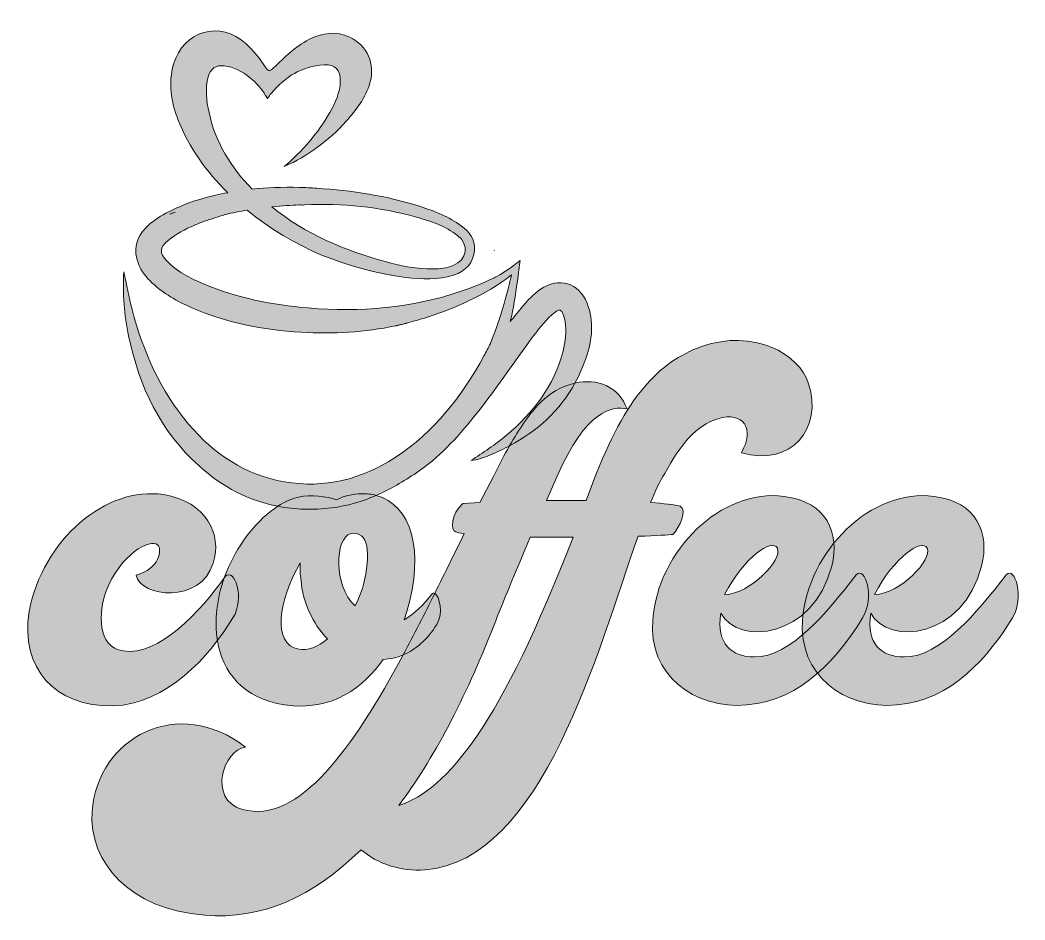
# Model space of a CAD drawing. Extents: x 104 to 824, y -651 to -6.
import ezdxf

# ---------------------------------------------------------------- set-up
doc = ezdxf.new("R2010")
doc.units = 0
doc.header["$MEASUREMENT"] = 0
doc.layers.add('Layer 1', color=7, linetype='Continuous', lineweight=0)

# ---------------------------------------------------------------- blocks, each defined once
blk = doc.blocks.new('Block_1')
at = {"layer": 'Layer 1', "true_color": 0x652a19, "transparency": 33554687}
h = blk.add_hatch(color=19, dxfattribs=at)
h.dxf.hatch_style = 2
edge = h.paths.add_edge_path()
edge.add_spline(control_points=[(375.37, -569.49), (400.23, -536.33), (422.65, -493.65), (443.53, -440.52), (450.9, -421.49), (457.35, -406.44), (469.64, -376.97), (469.64, -376.97), (500.34, -376.97), (500.34, -376.97), (448.75, -510.85), (410.68, -557.83), (375.37, -569.49)], knot_values=[0, 0, 0, 0, 1, 1, 1, 2, 2, 2, 3, 3, 3, 4, 4, 4, 4], degree=3, periodic=0)
edge = h.paths.add_edge_path()
edge.add_spline(control_points=[(669.23, -267.04), (662.47, -245.54), (629.92, -227.42), (592.46, -240.32), (561.45, -251.68), (538.11, -276.25), (515.08, -336.74), (515.08, -336.74), (509.86, -350.86), (509.86, -350.86), (509.86, -350.86), (481.3, -350.86), (481.3, -350.86), (481.3, -350.86), (488.98, -333.36), (488.98, -333.36), (509.55, -286.38), (527.97, -282.7), (539.03, -285.15), (533.21, -268.84), (517.68, -262.97), (501.69, -266.6), (492.4, -268.71), (482.95, -274.03), (475.16, -282.39), (468.56, -289.58), (461.83, -299.26), (454.81, -311.57), (451.04, -318.17), (447.19, -325.53), (443.23, -333.67), (443.23, -333.67), (433.4, -352.09), (433.4, -352.09), (433.4, -352.09), (421.42, -353.01), (421.42, -353.01), (412.52, -360.38), (412.52, -372.66), (416.21, -373.28), (417.12, -373.59), (419.27, -374.2), (422.34, -374.51), (415.56, -388.23), (408.5, -402.73), (401.2, -417.42), (393.89, -432.12), (386.35, -447), (378.6, -461.43), (343.33, -527.12), (303.83, -583.56), (263.29, -572.26), (237.8, -564.89), (250.08, -529.27), (265.44, -527.73), (217.84, -489.97), (159.19, -520.67), (155.51, -573.79), (153.05, -609.72), (182.53, -644.11), (236.26, -648.1), (277.1, -651.48), (313.95, -635.21), (348.34, -601.12), (359.71, -611.25), (376.9, -616.78), (394.1, -615.55), (478.54, -609.41), (517.84, -458.64), (547.01, -376.35), (560.22, -376.04), (569.43, -375.43), (571.89, -375.12), (576.8, -370.21), (582.33, -357.31), (577.11, -354.86), (573.11, -353.63), (565.43, -353.01), (555.92, -352.09), (559.3, -343.8), (562.68, -336.74), (566.05, -331.52), (578.03, -309.71), (588.47, -297.13), (604.13, -292.21), (622.55, -286.38), (630.84, -299.58), (621.01, -316.47), (656.64, -327.22), (679.66, -298.66), (669.23, -267.04)], knot_values=[0, 0, 0, 0, 1, 1, 1, 2, 2, 2, 3, 3, 3, 4, 4, 4, 5, 5, 5, 6, 6, 6, 7, 7, 7, 8, 8, 8, 9, 9, 9, 10, 10, 10, 11, 11, 11, 12, 12, 12, 13, 13, 13, 14, 14, 14, 15, 15, 15, 16, 16, 16, 17, 17, 17, 18, 18, 18, 19, 19, 19, 20, 20, 20, 21, 21, 21, 22, 22, 22, 23, 23, 23, 24, 24, 24, 25, 25, 25, 26, 26, 26, 27, 27, 27, 28, 28, 28, 29, 29, 29, 30, 30, 30, 30], degree=3, periodic=0)
h = blk.add_hatch(color=19, dxfattribs=at)
h.dxf.hatch_style = 2
edge = h.paths.add_edge_path()
edge.add_spline(control_points=[(206.79, -346.56), (237.5, -351.48), (248.86, -375.12), (242.41, -395.7), (233.2, -425.17), (190.21, -420.26), (187.14, -404.29), (203.72, -399.99), (206.17, -385.56), (202.49, -382.49), (197.27, -378.19), (176.08, -388.63), (165.33, -416.27), (160.42, -430.09), (158.58, -456.19), (177.92, -458.64), (203.41, -462.64), (233.5, -430.09), (251.01, -405.21), (257.45, -398.77), (265.44, -420.26), (256.53, -435), (239.34, -462.64), (209.25, -497.03), (170.25, -497.95), (129.1, -498.87), (103.92, -470.93), (110.37, -430.39), (120.2, -378.81), (165.64, -340.12), (206.79, -346.56)], knot_values=[0, 0, 0, 0, 1, 1, 1, 2, 2, 2, 3, 3, 3, 4, 4, 4, 5, 5, 5, 6, 6, 6, 7, 7, 7, 8, 8, 8, 9, 9, 9, 10, 10, 10, 10], degree=3, periodic=0)
h = blk.add_hatch(color=19, dxfattribs=at)
h.dxf.hatch_style = 2
edge = h.paths.add_edge_path()
edge.add_spline(control_points=[(609.04, -418.11), (627.16, -418.11), (650.8, -392.93), (646.81, -384.95), (642.82, -377.89), (623.17, -391.09), (609.04, -418.11)], knot_values=[0, 0, 0, 0, 1, 1, 1, 2, 2, 2, 2], degree=3, periodic=0)
edge = h.paths.add_edge_path()
edge.add_spline(control_points=[(651.72, -347.79), (682.43, -351.79), (691.64, -373.89), (685.81, -397.84), (672.6, -449.74), (618.87, -454.96), (606.28, -431.62), (602.59, -453.73), (614.57, -462.94), (630.23, -462.94), (656.33, -462.94), (682.12, -431.62), (703.31, -403.99), (709.76, -397.54), (716.82, -420.26), (707.92, -435), (691.03, -462.33), (664.93, -493.96), (625.01, -497.33), (586.93, -500.71), (554.08, -475.53), (557.45, -436.23), (561.45, -386.48), (606.58, -341.96), (651.72, -347.79)], knot_values=[0, 0, 0, 0, 1, 1, 1, 2, 2, 2, 3, 3, 3, 4, 4, 4, 5, 5, 5, 6, 6, 6, 7, 7, 7, 8, 8, 8, 8], degree=3, periodic=0)
h = blk.add_hatch(color=19, dxfattribs=at)
h.dxf.hatch_style = 2
edge = h.paths.add_edge_path()
edge.add_spline(control_points=[(716.51, -418.11), (734.63, -418.11), (758.27, -392.93), (754.28, -384.95), (750.29, -377.89), (730.63, -391.09), (716.51, -418.11)], knot_values=[0, 0, 0, 0, 1, 1, 1, 2, 2, 2, 2], degree=3, periodic=0)
edge = h.paths.add_edge_path()
edge.add_spline(control_points=[(759.19, -347.79), (789.9, -351.79), (799.11, -373.89), (793.28, -397.84), (780.07, -449.74), (726.34, -454.96), (713.75, -431.62), (710.06, -453.73), (722.04, -462.94), (737.7, -462.94), (763.8, -462.94), (789.59, -431.62), (810.78, -403.99), (817.23, -397.54), (824.29, -420.26), (815.38, -435), (798.5, -462.33), (772.4, -493.96), (732.48, -497.33), (694.4, -500.71), (661.55, -475.53), (664.92, -436.23), (668.92, -386.48), (714.05, -341.96), (759.19, -347.79)], knot_values=[0, 0, 0, 0, 1, 1, 1, 2, 2, 2, 3, 3, 3, 4, 4, 4, 5, 5, 5, 6, 6, 6, 7, 7, 7, 8, 8, 8, 8], degree=3, periodic=0)
h = blk.add_hatch(color=19, dxfattribs=at)
h.dxf.hatch_style = 2
edge = h.paths.add_edge_path()
edge.add_spline(control_points=[(349.88, -411.97), (348.34, -416.88), (346.5, -421.79), (344.04, -426.4), (328.38, -411.36), (329.61, -377.89), (340.97, -374.51), (353.87, -372.05), (355.71, -388.63), (349.88, -411.97)], knot_values=[0, 0, 0, 0, 1, 1, 1, 2, 2, 2, 3, 3, 3, 3], degree=3, periodic=0)
edge = h.paths.add_edge_path()
edge.add_spline(control_points=[(303.82, -457.42), (284.17, -454.04), (289.38, -422.1), (304.74, -395.39), (304.43, -399.38), (304.74, -403.68), (305.36, -408.28), (306.27, -422.72), (313.64, -439.3), (324.39, -450.05), (317.33, -455.88), (309.96, -458.64), (303.82, -457.42)], knot_values=[0, 0, 0, 0, 1, 1, 1, 2, 2, 2, 3, 3, 3, 4, 4, 4, 4], degree=3, periodic=0)
edge = h.paths.add_edge_path()
edge.add_spline(control_points=[(401.2, -417.42), (400.47, -417.02), (399.72, -417.1), (399.01, -417.81), (393.18, -425.79), (386.42, -431.93), (379.35, -436.23), (379.35, -436.23), (381.2, -430.39), (381.2, -430.39), (394.23, -387.22), (384.22, -353.65), (359.21, -347.1), (355.94, -346.24), (352.41, -345.84), (348.65, -345.95), (342.2, -345.95), (336.06, -347.48), (330.84, -350.25), (323.17, -347.79), (313.03, -346.26), (303.51, -348.41), (298.62, -349.45), (293.6, -351.7), (288.63, -354.9), (274.58, -363.98), (261.1, -380.69), (253.15, -399.07), (252.13, -401.41), (251.18, -403.79), (250.31, -406.2), (245.05, -420.92), (243.02, -436.81), (245.38, -451.19), (249.07, -473.74), (263.59, -492.58), (293.38, -497.33), (328.38, -502.25), (350.49, -484.13), (364.31, -464.78), (369.11, -464.46), (373.92, -463.4), (378.6, -461.43), (387.37, -457.73), (395.68, -450.82), (402.69, -439.61), (407.49, -431.51), (404.6, -419.27), (401.2, -417.42)], knot_values=[0, 0, 0, 0, 1, 1, 1, 2, 2, 2, 3, 3, 3, 4, 4, 4, 5, 5, 5, 6, 6, 6, 7, 7, 7, 8, 8, 8, 9, 9, 9, 10, 10, 10, 11, 11, 11, 12, 12, 12, 13, 13, 13, 14, 14, 14, 15, 15, 15, 16, 16, 16, 16], degree=3, periodic=0)
at = {"layer": 'Layer 1'}
for points, knots in [([(669.23, -267.04), (662.47, -245.54), (629.92, -227.42), (592.46, -240.32), (561.45, -251.68), (538.11, -276.25), (515.08, -336.74), (515.08, -336.74), (509.86, -350.86), (509.86, -350.86), (509.86, -350.86), (481.3, -350.86), (481.3, -350.86), (481.3, -350.86), (488.98, -333.36), (488.98, -333.36), (509.55, -286.38), (527.97, -282.7), (539.03, -285.15), (533.21, -268.84), (517.68, -262.97), (501.69, -266.6), (492.4, -268.71), (482.95, -274.03), (475.16, -282.39), (468.56, -289.58), (461.83, -299.26), (454.81, -311.57), (451.04, -318.17), (447.19, -325.53), (443.23, -333.67), (443.23, -333.67), (433.4, -352.09), (433.4, -352.09), (433.4, -352.09), (421.42, -353.01), (421.42, -353.01), (412.52, -360.38), (412.52, -372.66), (416.21, -373.28), (417.12, -373.59), (419.27, -374.2), (422.34, -374.51), (415.56, -388.23), (408.5, -402.73), (401.2, -417.42), (393.89, -432.12), (386.35, -447), (378.6, -461.43), (343.33, -527.12), (303.83, -583.56), (263.29, -572.26), (237.8, -564.89), (250.08, -529.27), (265.44, -527.73), (217.84, -489.97), (159.19, -520.67), (155.51, -573.79), (153.05, -609.72), (182.53, -644.11), (236.26, -648.1), (277.1, -651.48), (313.95, -635.21), (348.34, -601.12), (359.71, -611.25), (376.9, -616.78), (394.1, -615.55), (478.54, -609.41), (517.84, -458.64), (547.01, -376.35), (560.22, -376.04), (569.43, -375.43), (571.89, -375.12), (576.8, -370.21), (582.33, -357.31), (577.11, -354.86), (573.11, -353.63), (565.43, -353.01), (555.92, -352.09), (559.3, -343.8), (562.68, -336.74), (566.05, -331.52), (578.03, -309.71), (588.47, -297.13), (604.13, -292.21), (622.55, -286.38), (630.84, -299.58), (621.01, -316.47), (656.64, -327.22), (679.66, -298.66), (669.23, -267.04)], [0, 0, 0, 0, 1, 1, 1, 2, 2, 2, 3, 3, 3, 4, 4, 4, 5, 5, 5, 6, 6, 6, 7, 7, 7, 8, 8, 8, 9, 9, 9, 10, 10, 10, 11, 11, 11, 12, 12, 12, 13, 13, 13, 14, 14, 14, 15, 15, 15, 16, 16, 16, 17, 17, 17, 18, 18, 18, 19, 19, 19, 20, 20, 20, 21, 21, 21, 22, 22, 22, 23, 23, 23, 24, 24, 24, 25, 25, 25, 26, 26, 26, 27, 27, 27, 28, 28, 28, 29, 29, 29, 30, 30, 30, 30]), ([(206.79, -346.56), (237.5, -351.48), (248.86, -375.12), (242.41, -395.7), (233.2, -425.17), (190.21, -420.26), (187.14, -404.29), (203.72, -399.99), (206.17, -385.56), (202.49, -382.49), (197.27, -378.19), (176.08, -388.63), (165.33, -416.27), (160.42, -430.09), (158.58, -456.19), (177.92, -458.64), (203.41, -462.64), (233.5, -430.09), (251.01, -405.21), (257.45, -398.77), (265.44, -420.26), (256.53, -435), (239.34, -462.64), (209.25, -497.03), (170.25, -497.95), (129.1, -498.87), (103.92, -470.93), (110.37, -430.39), (120.2, -378.81), (165.64, -340.12), (206.79, -346.56)], [0, 0, 0, 0, 1, 1, 1, 2, 2, 2, 3, 3, 3, 4, 4, 4, 5, 5, 5, 6, 6, 6, 7, 7, 7, 8, 8, 8, 9, 9, 9, 10, 10, 10, 10]), ([(651.72, -347.79), (682.43, -351.79), (691.64, -373.89), (685.81, -397.84), (672.6, -449.74), (618.87, -454.96), (606.28, -431.62), (602.59, -453.73), (614.57, -462.94), (630.23, -462.94), (656.33, -462.94), (682.12, -431.62), (703.31, -403.99), (709.76, -397.54), (716.82, -420.26), (707.92, -435), (691.03, -462.33), (664.93, -493.96), (625.01, -497.33), (586.93, -500.71), (554.08, -475.53), (557.45, -436.23), (561.45, -386.48), (606.58, -341.96), (651.72, -347.79)], [0, 0, 0, 0, 1, 1, 1, 2, 2, 2, 3, 3, 3, 4, 4, 4, 5, 5, 5, 6, 6, 6, 7, 7, 7, 8, 8, 8, 8]), ([(759.19, -347.79), (789.9, -351.79), (799.11, -373.89), (793.28, -397.84), (780.07, -449.74), (726.34, -454.96), (713.75, -431.62), (710.06, -453.73), (722.04, -462.94), (737.7, -462.94), (763.8, -462.94), (789.59, -431.62), (810.78, -403.99), (817.23, -397.54), (824.29, -420.26), (815.38, -435), (798.5, -462.33), (772.4, -493.96), (732.48, -497.33), (694.4, -500.71), (661.55, -475.53), (664.92, -436.23), (668.92, -386.48), (714.05, -341.96), (759.19, -347.79)], [0, 0, 0, 0, 1, 1, 1, 2, 2, 2, 3, 3, 3, 4, 4, 4, 5, 5, 5, 6, 6, 6, 7, 7, 7, 8, 8, 8, 8]), ([(401.2, -417.42), (400.47, -417.02), (399.72, -417.1), (399.01, -417.81), (393.18, -425.79), (386.42, -431.93), (379.35, -436.23), (379.35, -436.23), (381.2, -430.39), (381.2, -430.39), (394.23, -387.22), (384.22, -353.65), (359.21, -347.1), (355.94, -346.24), (352.41, -345.84), (348.65, -345.95), (342.2, -345.95), (336.06, -347.48), (330.84, -350.25), (323.17, -347.79), (313.03, -346.26), (303.51, -348.41), (298.62, -349.45), (293.6, -351.7), (288.63, -354.9), (274.58, -363.98), (261.1, -380.69), (253.15, -399.07), (252.13, -401.41), (251.18, -403.79), (250.31, -406.2), (245.05, -420.92), (243.02, -436.81), (245.38, -451.19), (249.07, -473.74), (263.59, -492.58), (293.38, -497.33), (328.38, -502.25), (350.49, -484.13), (364.31, -464.78), (369.11, -464.46), (373.92, -463.4), (378.6, -461.43), (387.37, -457.73), (395.68, -450.82), (402.69, -439.61), (407.49, -431.51), (404.6, -419.27), (401.2, -417.42)], [0, 0, 0, 0, 1, 1, 1, 2, 2, 2, 3, 3, 3, 4, 4, 4, 5, 5, 5, 6, 6, 6, 7, 7, 7, 8, 8, 8, 9, 9, 9, 10, 10, 10, 11, 11, 11, 12, 12, 12, 13, 13, 13, 14, 14, 14, 15, 15, 15, 16, 16, 16, 16]), ([(349.88, -411.97), (348.34, -416.88), (346.5, -421.79), (344.04, -426.4), (328.38, -411.36), (329.61, -377.89), (340.97, -374.51), (353.87, -372.05), (355.71, -388.63), (349.88, -411.97)], [0, 0, 0, 0, 1, 1, 1, 2, 2, 2, 3, 3, 3, 3]), ([(375.37, -569.49), (400.23, -536.33), (422.65, -493.65), (443.53, -440.52), (450.9, -421.49), (457.35, -406.44), (469.64, -376.97), (469.64, -376.97), (500.34, -376.97), (500.34, -376.97), (448.75, -510.85), (410.68, -557.83), (375.37, -569.49)], [0, 0, 0, 0, 1, 1, 1, 2, 2, 2, 3, 3, 3, 4, 4, 4, 4]), ([(609.04, -418.11), (627.16, -418.11), (650.8, -392.93), (646.81, -384.95), (642.82, -377.89), (623.17, -391.09), (609.04, -418.11)], [0, 0, 0, 0, 1, 1, 1, 2, 2, 2, 2]), ([(716.51, -418.11), (734.63, -418.11), (758.27, -392.93), (754.28, -384.95), (750.29, -377.89), (730.63, -391.09), (716.51, -418.11)], [0, 0, 0, 0, 1, 1, 1, 2, 2, 2, 2]), ([(303.82, -457.42), (284.17, -454.04), (289.38, -422.1), (304.74, -395.39), (304.43, -399.38), (304.74, -403.68), (305.36, -408.28), (306.27, -422.72), (313.64, -439.3), (324.39, -450.05), (317.33, -455.88), (309.96, -458.64), (303.82, -457.42)], [0, 0, 0, 0, 1, 1, 1, 2, 2, 2, 3, 3, 3, 4, 4, 4, 4])]:
    blk.add_open_spline(points, degree=3, knots=knots, dxfattribs=at)
blk = doc.blocks.new('Block_0')
at = {"layer": 'Layer 1', "true_color": 0x652a19, "transparency": 33554687}
h = blk.add_hatch(color=19, dxfattribs=at)
h.dxf.hatch_style = 2
edge = h.paths.add_edge_path()
edge.add_spline(control_points=[(215.06, -143.93), (213.66, -144.52), (212.38, -145.06), (211.18, -145.51), (212.46, -144.95), (213.75, -144.43), (215.06, -143.93)], knot_values=[0, 0, 0, 0, 1, 1, 1, 2, 2, 2, 2], degree=3, periodic=0)
edge = h.paths.add_edge_path()
edge.add_spline(control_points=[(304, -138.79), (304, -138.79), (304.04, -138.79), (304.04, -138.79), (305.22, -138.91), (306.48, -138.94), (307.81, -138.86), (334.89, -137.27), (361.77, -140.27), (388.01, -147.6), (398.51, -150.53), (408.84, -153.97), (417.58, -160.81), (426.17, -167.53), (424.5, -178.16), (414.3, -182.24), (409.75, -184.06), (404.96, -184.72), (400.08, -184.75), (388.68, -184.82), (377.58, -182.72), (366.65, -179.74), (336.66, -171.56), (308.53, -159.77), (284.35, -140.2), (291.85, -139.44), (298.64, -139.03), (304, -138.79)], knot_values=[0, 0, 0, 0, 1, 1, 1, 2, 2, 2, 3, 3, 3, 4, 4, 4, 5, 5, 5, 6, 6, 6, 7, 7, 7, 8, 8, 8, 9, 9, 9, 9], degree=3, periodic=0)
edge = h.paths.add_edge_path()
edge.add_spline(control_points=[(510.39, -209.24), (504.59, -194.52), (489.94, -190.23), (476.98, -199.32), (472.14, -202.73), (468.03, -206.91), (464.29, -211.47), (461.29, -215.13), (458.29, -218.79), (455.31, -222.45), (458.13, -213.66), (462.4, -178.6), (462.4, -178.6), (462.4, -178.6), (461.78, -179.13), (461.78, -179.13), (461.75, -179.15), (461.69, -179.2), (461.6, -179.28), (461.6, -179.28), (461.22, -179.59), (461.22, -179.59), (459.25, -181.21), (452.48, -186.6), (445.3, -190.31), (445.21, -190.36), (445.12, -190.41), (445.04, -190.45), (444.23, -190.84), (443.44, -191.22), (442.63, -191.61), (435.28, -195.08), (427.76, -198.16), (420.04, -200.77), (384.42, -212.81), (347.78, -215.87), (310.54, -212.72), (284.7, -210.53), (259.43, -205.49), (235.4, -195.39), (225.77, -191.35), (216.43, -186.68), (209.07, -178.96), (203.6, -173.21), (203.89, -169.24), (210.16, -164.28), (215.92, -159.72), (222.26, -156.19), (228.95, -153.34), (230.22, -152.78), (231.51, -152.26), (232.82, -151.76), (232.85, -151.74), (232.89, -151.72), (232.93, -151.71), (233.98, -151.31), (235.04, -150.91), (236.1, -150.53), (240.92, -148.82), (245.83, -147.36), (251.04, -145.75), (251.05, -145.75), (251.06, -145.75), (251.07, -145.74), (256.21, -144.46), (261.5, -143.4), (266.73, -142.53), (299.73, -169.75), (338.12, -185.12), (380.58, -190.81), (391.96, -192.33), (403.43, -192.75), (414.64, -189.16), (423.83, -186.22), (428.91, -180.1), (429.71, -171.17), (430.41, -163.25), (425.93, -158.18), (420.23, -153.89), (411.42, -147.27), (401.24, -143.41), (390.89, -140.06), (366.72, -132.24), (341.79, -128.51), (316.53, -126.85), (312.44, -126.59), (308.36, -126.4), (304.21, -126.31), (291.79, -125.89), (280.4, -126.46), (270.36, -127.53), (255.22, -112.13), (244.13, -94.31), (239.36, -72.61), (237.49, -64.11), (236.44, -55.49), (238.81, -46.89), (240.44, -40.97), (244.22, -38.45), (250.29, -39.11), (257.24, -39.87), (263.1, -43.14), (268.49, -47.37), (273.68, -51.46), (277.85, -56.47), (281.24, -62.57), (282.34, -60.99), (283.01, -59.86), (283.84, -58.86), (293.75, -46.94), (306.14, -39.38), (321.83, -38.41), (330.08, -37.9), (333.66, -41.9), (333.49, -50.17), (333.33, -58.39), (329.87, -65.53), (325.97, -72.47), (317.51, -87.5), (306.28, -100.19), (293.26, -111.37), (310.43, -103.63), (325.24, -92.8), (337.7, -78.86), (344.98, -70.72), (351.52, -62.06), (354.7, -51.37), (358.72, -37.83), (352.98, -24.6), (340.23, -18.61), (330.26, -13.93), (320.51, -15.33), (311.03, -20.28), (301.26, -25.38), (293.45, -33), (285.7, -40.59), (282.83, -43.4), (281.58, -42.84), (279.66, -39.83), (275.77, -33.74), (271.21, -28.15), (265.89, -23.26), (247.44, -6.31), (220.88, -13.82), (213.96, -37.95), (210.07, -51.55), (212.1, -64.82), (217.12, -77.62), (225.08, -97.97), (237.61, -115.1), (252.86, -130.06), (246.49, -131.23), (241.04, -132.52), (236.68, -133.7), (236.68, -133.7), (236.67, -133.7), (236.67, -133.7), (229.5, -135.62), (225.24, -137.23), (224.53, -137.5), (224.47, -137.53), (224.43, -137.54), (224.43, -137.54), (213.61, -142.15), (202.69, -146.47), (194.22, -155.02), (186.93, -162.36), (185.01, -171.17), (188.76, -180.95), (190.86, -186.4), (194.42, -190.87), (198.64, -194.82), (206.78, -202.44), (216.32, -207.84), (226.47, -212.26), (251.67, -223.23), (278.17, -228.52), (305.46, -230.11), (328.54, -231.46), (351.15, -230.17), (373.12, -225.48), (373.34, -225.43), (373.55, -225.39), (373.76, -225.35), (373.9, -225.31), (374.03, -225.28), (374.16, -225.26), (374.21, -225.26), (374.25, -225.25), (374.3, -225.23), (374.36, -225.22), (374.43, -225.2), (374.5, -225.18), (374.74, -225.13), (374.97, -225.07), (375.2, -225.03), (375.43, -224.98), (375.68, -224.92), (375.94, -224.86), (376.22, -224.8), (376.51, -224.73), (376.79, -224.67), (377.36, -224.53), (377.98, -224.38), (378.66, -224.22), (378.96, -224.15), (379.27, -224.07), (379.58, -223.99), (379.84, -223.92), (380.1, -223.86), (380.36, -223.79), (380.61, -223.73), (380.86, -223.66), (381.13, -223.6), (385.02, -222.6), (390.16, -221.16), (396.04, -219.25), (396.28, -219.18), (396.51, -219.09), (396.76, -219.02), (414.02, -213.38), (437.56, -203.77), (456.21, -189.02), (456.21, -189.02), (449.86, -217.16), (441.05, -238.27), (441.05, -238.27), (441.05, -238.28), (441.05, -238.28), (439.6, -241.22), (438.07, -244.15), (436.48, -247.05), (420.6, -275.98), (400.92, -301.69), (372.8, -319.88), (348.58, -335.56), (322.22, -342.35), (293.47, -337.36), (265.29, -332.46), (242.98, -317.49), (224.76, -296.01), (204.4, -272.01), (192.13, -243.99), (184.23, -213.81), (181.91, -204.89), (180.24, -195.84), (178.24, -186.83), (177.3, -202.33), (178.53, -217.65), (181.7, -232.79), (189.26, -268.87), (204.39, -300.97), (232.19, -326.01), (249.16, -341.3), (268, -350.92), (288.63, -354.9), (293.6, -351.7), (298.62, -349.45), (303.51, -348.41), (313.03, -346.26), (323.17, -347.79), (330.84, -350.25), (336.06, -347.48), (342.2, -345.95), (348.65, -345.95), (352.41, -345.84), (355.94, -346.24), (359.21, -347.1), (369.26, -342.7), (378.81, -337.08), (388.11, -330.89), (404.19, -320.17), (416.93, -305.96), (429, -291.12), (444.21, -272.43), (457.35, -252.21), (471.86, -233), (476.54, -226.79), (481.3, -220.64), (487.45, -215.72), (490.27, -213.46), (492.18, -213.85), (493.3, -217.32), (493.84, -218.98), (494.37, -220.67), (494.65, -222.39), (495.86, -229.62), (494.97, -236.76), (493.18, -243.76), (486.76, -268.66), (471.79, -287.83), (452.49, -304.06), (444.51, -310.76), (435.86, -316.51), (427.06, -322.16), (432.06, -321.72), (436.65, -319.9), (441.16, -318.02), (445.89, -316.05), (450.45, -313.91), (454.81, -311.57), (461.83, -299.26), (468.56, -289.58), (475.16, -282.39), (482.95, -274.03), (492.4, -268.71), (501.69, -266.6), (504.78, -260.98), (507.45, -254.95), (509.66, -248.47), (514.06, -235.62), (515.58, -222.38), (510.39, -209.24)], knot_values=[0, 0, 0, 0, 1, 1, 1, 2, 2, 2, 3, 3, 3, 4, 4, 4, 5, 5, 5, 6, 6, 6, 7, 7, 7, 8, 8, 8, 9, 9, 9, 10, 10, 10, 11, 11, 11, 12, 12, 12, 13, 13, 13, 14, 14, 14, 15, 15, 15, 16, 16, 16, 17, 17, 17, 18, 18, 18, 19, 19, 19, 20, 20, 20, 21, 21, 21, 22, 22, 22, 23, 23, 23, 24, 24, 24, 25, 25, 25, 26, 26, 26, 27, 27, 27, 28, 28, 28, 29, 29, 29, 30, 30, 30, 31, 31, 31, 32, 32, 32, 33, 33, 33, 34, 34, 34, 35, 35, 35, 36, 36, 36, 37, 37, 37, 38, 38, 38, 39, 39, 39, 40, 40, 40, 41, 41, 41, 42, 42, 42, 43, 43, 43, 44, 44, 44, 45, 45, 45, 46, 46, 46, 47, 47, 47, 48, 48, 48, 49, 49, 49, 50, 50, 50, 51, 51, 51, 52, 52, 52, 53, 53, 53, 54, 54, 54, 55, 55, 55, 56, 56, 56, 57, 57, 57, 58, 58, 58, 59, 59, 59, 60, 60, 60, 61, 61, 61, 62, 62, 62, 63, 63, 63, 64, 64, 64, 65, 65, 65, 66, 66, 66, 67, 67, 67, 68, 68, 68, 69, 69, 69, 70, 70, 70, 71, 71, 71, 72, 72, 72, 73, 73, 73, 74, 74, 74, 75, 75, 75, 76, 76, 76, 77, 77, 77, 78, 78, 78, 79, 79, 79, 80, 80, 80, 81, 81, 81, 82, 82, 82, 83, 83, 83, 84, 84, 84, 85, 85, 85, 86, 86, 86, 87, 87, 87, 88, 88, 88, 89, 89, 89, 90, 90, 90, 91, 91, 91, 92, 92, 92, 93, 93, 93, 94, 94, 94, 95, 95, 95, 96, 96, 96, 97, 97, 97, 98, 98, 98, 99, 99, 99, 100, 100, 100, 101, 101, 101, 102, 102, 102, 103, 103, 103, 104, 104, 104, 104], degree=3, periodic=0)
h = blk.add_hatch(color=19, dxfattribs=at)
h.dxf.hatch_style = 2
edge = h.paths.add_edge_path()
edge.add_spline(control_points=[(215.06, -143.93), (213.75, -144.43), (212.46, -144.95), (211.18, -145.51), (212.38, -145.06), (213.66, -144.52), (215.06, -143.93)], knot_values=[0, 0, 0, 0, 1, 1, 1, 2, 2, 2, 2], degree=3, periodic=0)
edge = h.paths.add_edge_path()
edge.add_spline(control_points=[(348.65, -345.95), (342.2, -345.95), (336.06, -347.48), (330.84, -350.25), (323.17, -347.79), (313.03, -346.26), (303.51, -348.41), (298.62, -349.45), (293.6, -351.7), (288.63, -354.9), (300.89, -357.28), (313.78, -357.65), (327.28, -356.05), (338.6, -354.7), (349.16, -351.51), (359.21, -347.1), (355.94, -346.24), (352.41, -345.84), (348.65, -345.95)], knot_values=[0, 0, 0, 0, 1, 1, 1, 2, 2, 2, 3, 3, 3, 4, 4, 4, 5, 5, 5, 6, 6, 6, 6], degree=3, periodic=0)
edge = h.paths.add_edge_path()
edge.add_spline(control_points=[(475.16, -282.39), (468.56, -289.58), (461.83, -299.26), (454.81, -311.57), (474.81, -300.88), (490.86, -286.27), (501.69, -266.6), (492.4, -268.71), (482.95, -274.03), (475.16, -282.39)], knot_values=[0, 0, 0, 0, 1, 1, 1, 2, 2, 2, 3, 3, 3, 3], degree=3, periodic=0)
h = blk.add_hatch(color=19, dxfattribs=at)
h.dxf.hatch_style = 2
edge = h.paths.add_edge_path()
edge.add_spline(control_points=[(215.06, -143.93), (213.66, -144.52), (212.38, -145.06), (211.18, -145.51), (212.46, -144.95), (213.75, -144.43), (215.06, -143.93)], knot_values=[0, 0, 0, 0, 1, 1, 1, 2, 2, 2, 2], degree=3, periodic=0)
h = blk.add_hatch(color=19, dxfattribs=at)
h.dxf.hatch_style = 2
edge = h.paths.add_edge_path()
edge.add_spline(control_points=[(444.02, -171.3), (443.99, -171.32), (443.93, -171.38), (443.84, -171.45), (443.84, -171.45), (444.02, -171.3), (444.02, -171.3)], knot_values=[0, 0, 0, 0, 1, 1, 1, 2, 2, 2, 2], degree=3, periodic=0)
at = {"layer": 'Layer 1'}
for points, knots in [([(510.39, -209.24), (504.59, -194.52), (489.94, -190.23), (476.98, -199.32), (472.14, -202.73), (468.03, -206.91), (464.29, -211.47), (461.29, -215.13), (458.29, -218.79), (455.31, -222.45), (458.13, -213.66), (462.4, -178.6), (462.4, -178.6), (462.4, -178.6), (461.78, -179.13), (461.78, -179.13), (461.75, -179.15), (461.69, -179.2), (461.6, -179.28), (461.6, -179.28), (461.22, -179.59), (461.22, -179.59), (459.25, -181.21), (452.48, -186.6), (445.3, -190.31), (445.21, -190.36), (445.12, -190.41), (445.04, -190.45), (444.23, -190.84), (443.44, -191.22), (442.63, -191.61), (435.28, -195.08), (427.76, -198.16), (420.04, -200.77), (384.42, -212.81), (347.78, -215.87), (310.54, -212.72), (284.7, -210.53), (259.43, -205.49), (235.4, -195.39), (225.77, -191.35), (216.43, -186.68), (209.07, -178.96), (203.6, -173.21), (203.89, -169.24), (210.16, -164.28), (215.92, -159.72), (222.26, -156.19), (228.95, -153.34), (230.22, -152.78), (231.51, -152.26), (232.82, -151.76), (232.85, -151.74), (232.89, -151.72), (232.93, -151.71), (233.98, -151.31), (235.04, -150.91), (236.1, -150.53), (240.92, -148.82), (245.83, -147.36), (251.04, -145.75), (251.05, -145.75), (251.06, -145.75), (251.07, -145.74), (256.21, -144.46), (261.5, -143.4), (266.73, -142.53), (299.73, -169.75), (338.12, -185.12), (380.58, -190.81), (391.96, -192.33), (403.43, -192.75), (414.64, -189.16), (423.83, -186.22), (428.91, -180.1), (429.71, -171.17), (430.41, -163.25), (425.93, -158.18), (420.23, -153.89), (411.42, -147.27), (401.24, -143.41), (390.89, -140.06), (366.72, -132.24), (341.79, -128.51), (316.53, -126.85), (312.44, -126.59), (308.36, -126.4), (304.21, -126.31), (291.79, -125.89), (280.4, -126.46), (270.36, -127.53), (255.22, -112.13), (244.13, -94.31), (239.36, -72.61), (237.49, -64.11), (236.44, -55.49), (238.81, -46.89), (240.44, -40.97), (244.22, -38.45), (250.29, -39.11), (257.24, -39.87), (263.1, -43.14), (268.49, -47.37), (273.68, -51.46), (277.85, -56.47), (281.24, -62.57), (282.34, -60.99), (283.01, -59.86), (283.84, -58.86), (293.75, -46.94), (306.14, -39.38), (321.83, -38.41), (330.08, -37.9), (333.66, -41.9), (333.49, -50.17), (333.33, -58.39), (329.87, -65.53), (325.97, -72.47), (317.51, -87.5), (306.28, -100.19), (293.26, -111.37), (310.43, -103.63), (325.24, -92.8), (337.7, -78.86), (344.98, -70.72), (351.52, -62.06), (354.7, -51.37), (358.72, -37.83), (352.98, -24.6), (340.23, -18.61), (330.26, -13.93), (320.51, -15.33), (311.03, -20.28), (301.26, -25.38), (293.45, -33), (285.7, -40.59), (282.83, -43.4), (281.58, -42.84), (279.66, -39.83), (275.77, -33.74), (271.21, -28.15), (265.89, -23.26), (247.44, -6.31), (220.88, -13.82), (213.96, -37.95), (210.07, -51.55), (212.1, -64.82), (217.12, -77.62), (225.08, -97.97), (237.61, -115.1), (252.86, -130.06), (246.49, -131.23), (241.04, -132.52), (236.68, -133.7), (236.68, -133.7), (236.67, -133.7), (236.67, -133.7), (229.5, -135.62), (225.24, -137.23), (224.53, -137.5), (224.47, -137.53), (224.43, -137.54), (224.43, -137.54), (213.61, -142.15), (202.69, -146.47), (194.22, -155.02), (186.93, -162.36), (185.01, -171.17), (188.76, -180.95), (190.86, -186.4), (194.42, -190.87), (198.64, -194.82), (206.78, -202.44), (216.32, -207.84), (226.47, -212.26), (251.67, -223.23), (278.17, -228.52), (305.46, -230.11), (328.54, -231.46), (351.15, -230.17), (373.12, -225.48), (373.34, -225.43), (373.55, -225.39), (373.76, -225.35), (373.9, -225.31), (374.03, -225.28), (374.16, -225.26), (374.21, -225.26), (374.25, -225.25), (374.3, -225.23), (374.36, -225.22), (374.43, -225.2), (374.5, -225.18), (374.74, -225.13), (374.97, -225.07), (375.2, -225.03), (375.43, -224.98), (375.68, -224.92), (375.94, -224.86), (376.22, -224.8), (376.51, -224.73), (376.79, -224.67), (377.36, -224.53), (377.98, -224.38), (378.66, -224.22), (378.96, -224.15), (379.27, -224.07), (379.58, -223.99), (379.84, -223.92), (380.1, -223.86), (380.36, -223.79), (380.61, -223.73), (380.86, -223.66), (381.13, -223.6), (385.02, -222.6), (390.16, -221.16), (396.04, -219.25), (396.28, -219.18), (396.51, -219.09), (396.76, -219.02), (414.02, -213.38), (437.56, -203.77), (456.21, -189.02), (456.21, -189.02), (449.86, -217.16), (441.05, -238.27), (441.05, -238.27), (441.05, -238.28), (441.05, -238.28), (439.6, -241.22), (438.07, -244.15), (436.48, -247.05), (420.6, -275.98), (400.92, -301.69), (372.8, -319.88), (348.58, -335.56), (322.22, -342.35), (293.47, -337.36), (265.29, -332.46), (242.98, -317.49), (224.76, -296.01), (204.4, -272.01), (192.13, -243.99), (184.23, -213.81), (181.91, -204.89), (180.24, -195.84), (178.24, -186.83), (177.3, -202.33), (178.53, -217.65), (181.7, -232.79), (189.26, -268.87), (204.39, -300.97), (232.19, -326.01), (249.16, -341.3), (268, -350.92), (288.63, -354.9), (293.6, -351.7), (298.62, -349.45), (303.51, -348.41), (313.03, -346.26), (323.17, -347.79), (330.84, -350.25), (336.06, -347.48), (342.2, -345.95), (348.65, -345.95), (352.41, -345.84), (355.94, -346.24), (359.21, -347.1), (369.26, -342.7), (378.81, -337.08), (388.11, -330.89), (404.19, -320.17), (416.93, -305.96), (429, -291.12), (444.21, -272.43), (457.35, -252.21), (471.86, -233), (476.54, -226.79), (481.3, -220.64), (487.45, -215.72), (490.27, -213.46), (492.18, -213.85), (493.3, -217.32), (493.84, -218.98), (494.37, -220.67), (494.65, -222.39), (495.86, -229.62), (494.97, -236.76), (493.18, -243.76), (486.76, -268.66), (471.79, -287.83), (452.49, -304.06), (444.51, -310.76), (435.86, -316.51), (427.06, -322.16), (432.06, -321.72), (436.65, -319.9), (441.16, -318.02), (445.89, -316.05), (450.45, -313.91), (454.81, -311.57), (461.83, -299.26), (468.56, -289.58), (475.16, -282.39), (482.95, -274.03), (492.4, -268.71), (501.69, -266.6), (504.78, -260.98), (507.45, -254.95), (509.66, -248.47), (514.06, -235.62), (515.58, -222.38), (510.39, -209.24)], [0, 0, 0, 0, 1, 1, 1, 2, 2, 2, 3, 3, 3, 4, 4, 4, 5, 5, 5, 6, 6, 6, 7, 7, 7, 8, 8, 8, 9, 9, 9, 10, 10, 10, 11, 11, 11, 12, 12, 12, 13, 13, 13, 14, 14, 14, 15, 15, 15, 16, 16, 16, 17, 17, 17, 18, 18, 18, 19, 19, 19, 20, 20, 20, 21, 21, 21, 22, 22, 22, 23, 23, 23, 24, 24, 24, 25, 25, 25, 26, 26, 26, 27, 27, 27, 28, 28, 28, 29, 29, 29, 30, 30, 30, 31, 31, 31, 32, 32, 32, 33, 33, 33, 34, 34, 34, 35, 35, 35, 36, 36, 36, 37, 37, 37, 38, 38, 38, 39, 39, 39, 40, 40, 40, 41, 41, 41, 42, 42, 42, 43, 43, 43, 44, 44, 44, 45, 45, 45, 46, 46, 46, 47, 47, 47, 48, 48, 48, 49, 49, 49, 50, 50, 50, 51, 51, 51, 52, 52, 52, 53, 53, 53, 54, 54, 54, 55, 55, 55, 56, 56, 56, 57, 57, 57, 58, 58, 58, 59, 59, 59, 60, 60, 60, 61, 61, 61, 62, 62, 62, 63, 63, 63, 64, 64, 64, 65, 65, 65, 66, 66, 66, 67, 67, 67, 68, 68, 68, 69, 69, 69, 70, 70, 70, 71, 71, 71, 72, 72, 72, 73, 73, 73, 74, 74, 74, 75, 75, 75, 76, 76, 76, 77, 77, 77, 78, 78, 78, 79, 79, 79, 80, 80, 80, 81, 81, 81, 82, 82, 82, 83, 83, 83, 84, 84, 84, 85, 85, 85, 86, 86, 86, 87, 87, 87, 88, 88, 88, 89, 89, 89, 90, 90, 90, 91, 91, 91, 92, 92, 92, 93, 93, 93, 94, 94, 94, 95, 95, 95, 96, 96, 96, 97, 97, 97, 98, 98, 98, 99, 99, 99, 100, 100, 100, 101, 101, 101, 102, 102, 102, 103, 103, 103, 104, 104, 104, 104]), ([(215.06, -143.93), (213.75, -144.43), (212.46, -144.95), (211.18, -145.51), (212.38, -145.06), (213.66, -144.52), (215.06, -143.93)], [0, 0, 0, 0, 1, 1, 1, 2, 2, 2, 2]), ([(215.06, -143.93), (213.66, -144.52), (212.38, -145.06), (211.18, -145.51), (212.46, -144.95), (213.75, -144.43), (215.06, -143.93)], [0, 0, 0, 0, 1, 1, 1, 2, 2, 2, 2]), ([(215.06, -143.93), (213.66, -144.52), (212.38, -145.06), (211.18, -145.51), (212.46, -144.95), (213.75, -144.43), (215.06, -143.93)], [0, 0, 0, 0, 1, 1, 1, 2, 2, 2, 2]), ([(304, -138.79), (304, -138.79), (304.04, -138.79), (304.04, -138.79), (305.22, -138.91), (306.48, -138.94), (307.81, -138.86), (334.89, -137.27), (361.77, -140.27), (388.01, -147.6), (398.51, -150.53), (408.84, -153.97), (417.58, -160.81), (426.17, -167.53), (424.5, -178.16), (414.3, -182.24), (409.75, -184.06), (404.96, -184.72), (400.08, -184.75), (388.68, -184.82), (377.58, -182.72), (366.65, -179.74), (336.66, -171.56), (308.53, -159.77), (284.35, -140.2), (291.85, -139.44), (298.64, -139.03), (304, -138.79)], [0, 0, 0, 0, 1, 1, 1, 2, 2, 2, 3, 3, 3, 4, 4, 4, 5, 5, 5, 6, 6, 6, 7, 7, 7, 8, 8, 8, 9, 9, 9, 9]), ([(444.02, -171.3), (443.99, -171.32), (443.93, -171.38), (443.84, -171.45), (443.84, -171.45), (444.02, -171.3), (444.02, -171.3)], [0, 0, 0, 0, 1, 1, 1, 2, 2, 2, 2]), ([(475.16, -282.39), (468.56, -289.58), (461.83, -299.26), (454.81, -311.57), (474.81, -300.88), (490.86, -286.27), (501.69, -266.6), (492.4, -268.71), (482.95, -274.03), (475.16, -282.39)], [0, 0, 0, 0, 1, 1, 1, 2, 2, 2, 3, 3, 3, 3]), ([(348.65, -345.95), (342.2, -345.95), (336.06, -347.48), (330.84, -350.25), (323.17, -347.79), (313.03, -346.26), (303.51, -348.41), (298.62, -349.45), (293.6, -351.7), (288.63, -354.9), (300.89, -357.28), (313.78, -357.65), (327.28, -356.05), (338.6, -354.7), (349.16, -351.51), (359.21, -347.1), (355.94, -346.24), (352.41, -345.84), (348.65, -345.95)], [0, 0, 0, 0, 1, 1, 1, 2, 2, 2, 3, 3, 3, 4, 4, 4, 5, 5, 5, 6, 6, 6, 6])]:
    blk.add_open_spline(points, degree=3, knots=knots, dxfattribs=at)
blk.add_blockref('Block_1', (0, 0), dxfattribs=at)

msp = doc.modelspace()

# ---------------------------------------------------------------- block references
at = {"layer": 'Layer 1'}
msp.add_blockref('Block_0', (0, 0), dxfattribs=at)

doc.saveas('drawing.dxf')
